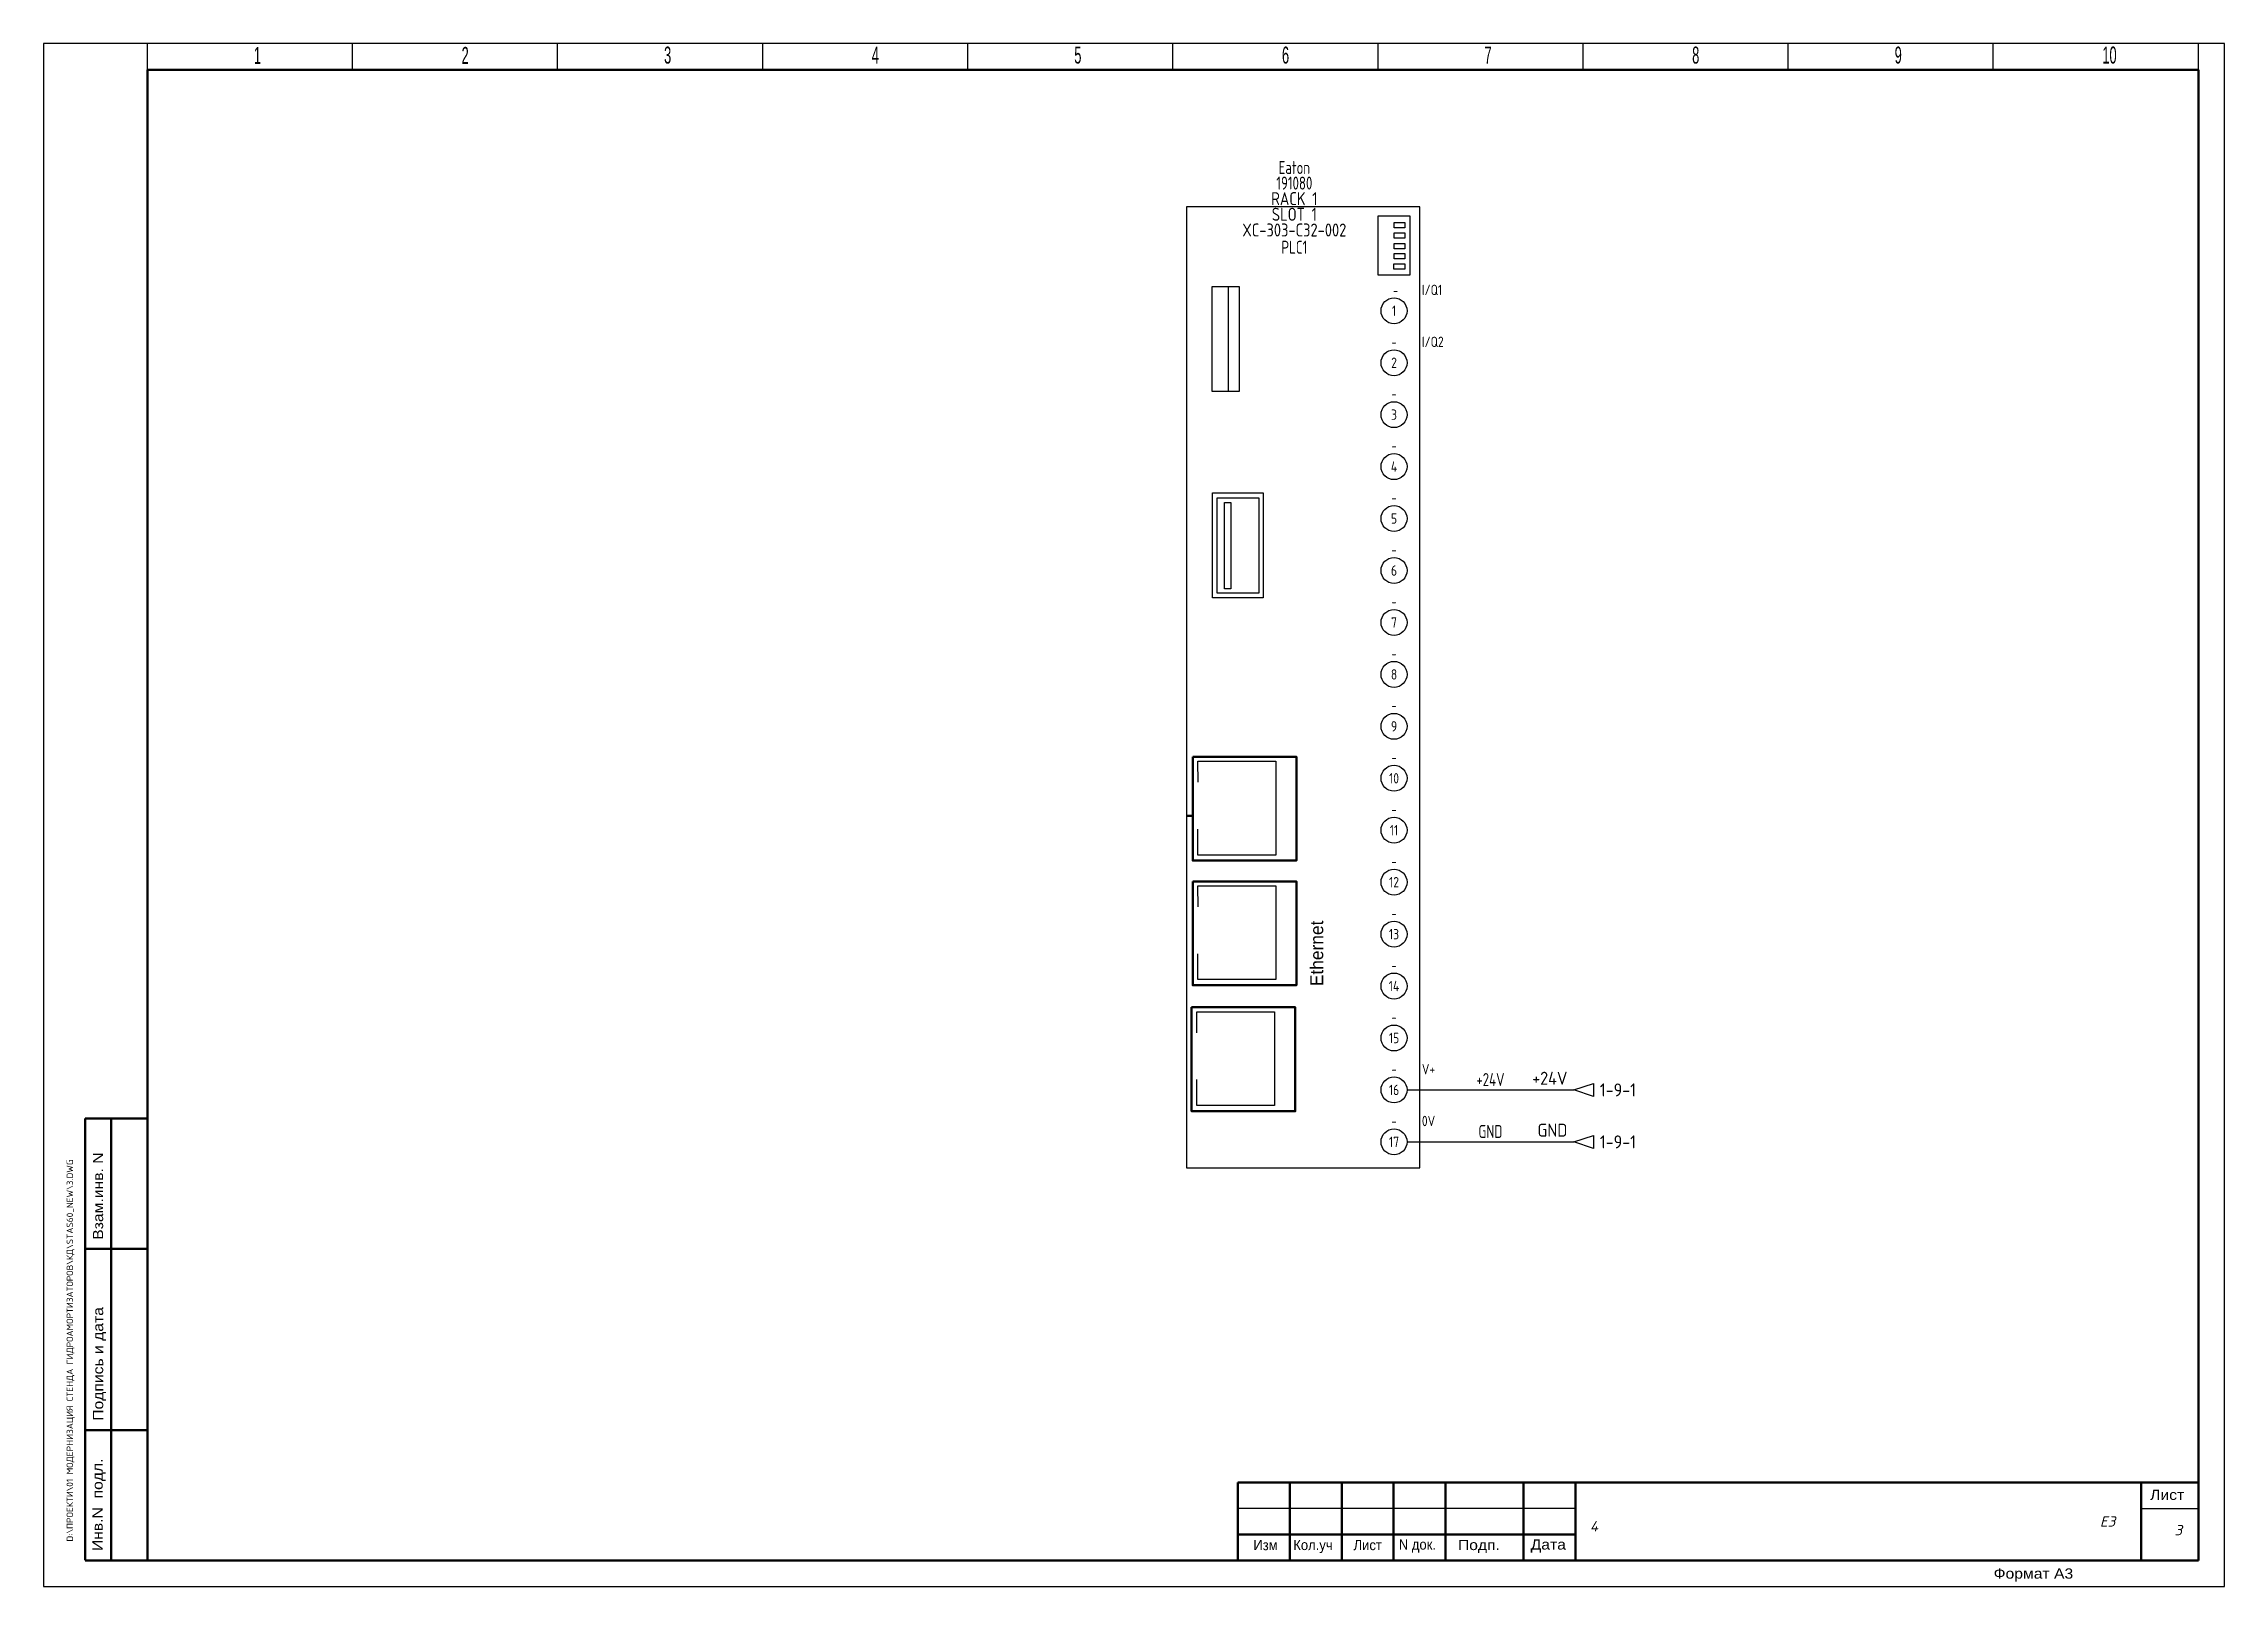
# Model space of a CAD drawing. Extents: x -20 to 400, y -5 to 292.
import ezdxf
from ezdxf.enums import TextEntityAlignment as Align

# ---------------------------------------------------------------- set-up
doc = ezdxf.new("R2010")
doc.units = 0
doc.linetypes.add('Caddy_Solid', pattern=[0])
for name, color, linetype in [('100', 7, 'Continuous'), ('DESC', 1, 'Continuous'), ('RED_2.5mm^2', 7, 'Continuous'), ('SYMS', 7, 'Continuous'), ('TAGS', 7, 'Continuous'), ('TERMS', 7, 'Continuous'), ('TITLE', 7, 'Continuous'), ('WIRENO', 70, 'Continuous'), ('WIREREF_DEST', 5, 'Continuous'), ('XREF', 7, 'Continuous')]:
    doc.layers.add(name, color=color, linetype=linetype)
doc.styles.add('Caddy_Vectorfont1n', font='arial.ttf', dxfattribs={"width": 1.1})
doc.styles.add('Caddy_Vectorfont1p', font='arial.ttf', dxfattribs={"width": 0.9})
doc.styles.add('ITALIC', font='ITALIC')
doc.styles.add('SIMPLEX', font='simplex')
doc.styles.add('WD_IEC', font='ISOCP2.shx', dxfattribs={"width": 0.9, "height": 4})

# ---------------------------------------------------------------- blocks, each defined once
blk = doc.blocks.new('wd_tb')
at = {"layer": 'TITLE', "color": 1, "style": 'ITALIC'}
for tag, p in [('DWG#', (377.5, 6.5)), ('TITLE#1', (133.27, -3.8)), ('TITLE#2', (163.84, -3.8)), ('TITLE#3', (197.71, -3.8))]:
    blk.add_attdef(tag, text='', height=2, dxfattribs=at).set_placement(p, align=Align.CENTER)
at = {"layer": 'TITLE', "color": 1, "style": 'SIMPLEX'}
blk.add_attdef('CAD#', (-14.33, 3.62), '', height=1.25, rotation=90, dxfattribs=at)
at = {"layer": 'TITLE', "color": 1}
for tag, p, height, style in [('JOB#', (277.8, 5.56), 2, 'ITALIC'), ('ENGINEER', (9.37, -2.98), 1.25, 'ITALIC'), ('CHKDBY', (40.35, -2.98), 1.25, 'ITALIC'), ('DRAWNBY', (70.5, -3.39), 1.25, 'ITALIC'), ('DATE', (98.17, -3.8), 1.25, 'SIMPLEX'), ('SHTS', (385.36, -3.42), 2, 'ITALIC')]:
    blk.add_attdef(tag, p, '', height=height, dxfattribs=dict(at, style=style))
at = {"layer": 'TITLE', "color": 1, "style": 'ITALIC'}
blk.add_attdef('SH#', text='', height=2, dxfattribs=at).set_placement((391.86, 4.83), align=Align.RIGHT)
at = {"layer": 'TITLE', "color": 7, "flags": 9}
blk.add_attdef('WD_TB', (-0.02, 0.56), '', height=1.57, dxfattribs=at)
at = {"layer": 'TITLE', "color": 1, "style": 'ITALIC', "flags": 3}
blk.add_attdef('TITLE#4', text='', height=2, dxfattribs=at).set_placement((230.75, -4.22), align=Align.CENTER)
blk = doc.blocks.new('PLC_XC302')
at = {"lineweight": 30, "transparency": 33554687}
for p, q in [((8.04, -15.33), (8.04, -35.53)), ((2.25, -110.77), (2.24, -106.73)), ((2.24, -106.73), (17.24, -106.73)), ((17.24, -106.73), (17.23, -124.78)), ((2.23, -124.78), (2.23, -119.78)), ((17.23, -124.78), (2.23, -124.78)), ((2.25, -134.76), (2.24, -130.72)), ((2.24, -130.72), (17.24, -130.72)), ((17.24, -130.72), (17.23, -148.77)), ((2.23, -148.77), (2.23, -143.77)), ((17.23, -148.77), (2.23, -148.77)), ((2.01, -158.99), (2, -154.96)), ((2, -154.96), (17, -154.96)), ((17, -154.96), (16.99, -173)), ((1.99, -173), (1.99, -168)), ((16.99, -173), (1.99, -173))]:
    blk.add_line(p, q, dxfattribs=at)
for points in [[(36.97, -1.71), (43.05, -1.71), (43.05, -13.15), (36.97, -13.15)], [(4.98, -15.33), (10.15, -15.33), (10.15, -35.53), (4.98, -35.53)], [(5.07, -55.02), (14.8, -55.02), (14.8, -75.24), (5.07, -75.24)], [(5.92, -56.02), (13.96, -56.02), (13.96, -74.39), (5.92, -74.39)], [(8.58, -73.56), (7.32, -73.56), (7.32, -56.88), (8.58, -56.88)]]:
    blk.add_lwpolyline(points, close=True, dxfattribs=at)
at = {"transparency": 33554687}
for points in [[(40.01, -3.02), (42.07, -3.02), (42.07, -4.05), (40.01, -4.05)], [(40.01, -5), (42.07, -5), (42.07, -6.03), (40.01, -6.03)], [(40.01, -7.02), (42.07, -7.02), (42.07, -8.05), (40.01, -8.05)], [(39.99, -10.96), (42.05, -10.96), (42.05, -11.99), (39.99, -11.99)], [(40.01, -8.98), (42.07, -8.98), (42.07, -10.01), (40.01, -10.01)]]:
    blk.add_lwpolyline(points, close=True, dxfattribs=at)
at = {"lineweight": 50, "transparency": 33554687}
for points in [[(1.24, -105.86), (21.21, -105.86), (21.21, -125.86), (1.24, -125.86)], [(1.24, -129.85), (21.21, -129.85), (21.21, -149.85), (1.24, -149.85)], [(1, -154.08), (20.97, -154.08), (20.97, -174.09), (1, -174.09)]]:
    blk.add_lwpolyline(points, close=True, dxfattribs=at)
at = {"layer": 'SYMS', "lineweight": 30, "transparency": 33554687}
for p, q in [((45, 0), (0, 0)), ((0, 0), (0, -185)), ((45, -185), (45, 0)), ((0, -185), (45, -185))]:
    blk.add_line(p, q, dxfattribs=at)
at = {"layer": 'SYMS', "transparency": 33554687}
for centre in [(40, -20), (40, -30), (40, -40), (40, -50), (40, -60), (40, -70), (40, -80), (40, -90), (40, -100), (40, -110), (40, -120), (40, -130), (40, -140), (40, -150), (40, -160), (40, -170), (40, -180)]:
    blk.add_circle(centre, 2.5, dxfattribs=at)
at = {"layer": 'SYMS', "transparency": 33554687, "style": 'WD_IEC'}
for tag, height, width, p in [('INST', 2.5, 0.8, (20.79, 12.33)), ('MFG', 2.5, 0.8, (20.79, 6.33)), ('LOC', 2.5, 0.8, (20.79, 9.33)), ('CAT', 2.5, 0.8, (20.79, 3.33)), ('LINE1', 2.5, 0.9, (20.79, 0.33)), ('LINE2', 2.5, 0.9, (20.79, -2.67)), ('DESC', 2.5, 0.9, (20.79, -5.7)), ('TAG', 2.5, 0.8, (20.79, -9.03)), ('TAGA01', 2, 0.8, (40.29, -17.06)), ('TAGA02', 2, 0.8, (40, -27)), ('TAGA03', 2, 0.8, (40, -37)), ('TAGA04', 2, 0.8, (40, -47)), ('TAGA05', 2, 0.8, (40, -57)), ('TAGA06', 2, 0.8, (40, -67)), ('TAGA07', 2, 0.8, (40, -77)), ('TAGA08', 2, 0.8, (40, -87)), ('TAGA09', 2, 0.8, (40, -97)), ('TAGA10', 2, 0.8, (40, -107)), ('TAGA11', 2, 0.8, (40, -117)), ('TAGA12', 2, 0.8, (40, -127)), ('TAGA13', 2, 0.8, (40, -137)), ('TAGA14', 2, 0.8, (40, -147)), ('TAGA15', 2, 0.8, (40, -157)), ('TAGA16', 2, 0.8, (40, -167)), ('TAGA17', 2, 0.8, (40, -177))]:
    blk.add_attdef(tag, text='', height=height, dxfattribs=dict(at, width=width)).set_placement(p, align=Align.CENTER)
at = {"layer": 'SYMS', "linetype": 'Continuous', "transparency": 33554687, "style": 'WD_IEC', "width": 0.9, "flags": 9}
blk.add_attdef('ASSYCODE', text='', height=0.32, dxfattribs=at).set_placement((24.47, 2.97), align=Align.CENTER)
at = {"layer": 'SYMS', "transparency": 33554687, "style": 'WD_IEC', "width": 0.9}
for tag, p in [('TERMDESC01', (45.36, -14.98)), ('TERMDESC02', (45.36, -24.98)), ('TERMDESC03', (45.36, -34.98)), ('TERMDESC04', (45.36, -44.98)), ('TERMDESC05', (45.36, -54.98)), ('TERMDESC06', (45.36, -64.98)), ('TERMDESC07', (45.36, -74.98)), ('TERMDESC08', (45.36, -84.98)), ('TERMDESC09', (45.36, -94.98)), ('TERMDESC10', (45.36, -104.98)), ('TERMDESC11', (45.36, -114.98)), ('TERMDESC12', (45.36, -124.98)), ('TERMDESC13', (45.36, -134.98)), ('TERMDESC14', (45.36, -144.98)), ('TERMDESC15', (45.36, -154.98)), ('TERMDESC16', (45.36, -164.98)), ('TERMDESC17', (45.36, -174.98))]:
    blk.add_attdef(tag, text='', height=2, dxfattribs=at).set_placement(p, align=Align.TOP_LEFT)
for tag, p in [('DESCA01', (33.88, -19.36)), ('DESCB01', (33.88, -22.49)), ('DESCC01', (33.88, -25.61)), ('DESCA02', (33.88, -29.36)), ('DESCD01', (33.88, -28.74)), ('DESCE01', (33.88, -31.86)), ('DESCB02', (33.88, -32.49)), ('DESCC02', (33.88, -35.61)), ('DESCA03', (33.88, -39.36)), ('DESCD02', (33.88, -38.74)), ('DESCB03', (33.88, -42.49)), ('DESCE02', (33.88, -41.86)), ('DESCC03', (33.88, -45.61)), ('DESCA04', (33.88, -49.36)), ('DESCB04', (33.88, -52.49)), ('DESCD03', (33.88, -48.74)), ('DESCE03', (33.88, -51.86)), ('DESCC04', (33.88, -55.61)), ('DESCA05', (33.88, -59.36)), ('DESCD04', (33.88, -58.74)), ('DESCB05', (33.88, -62.49)), ('DESCE04', (33.88, -61.86)), ('DESCA06', (33.88, -69.36)), ('DESCD05', (33.88, -68.74)), ('DESCC05', (33.88, -65.61)), ('DESCB06', (33.88, -72.49)), ('DESCE05', (33.88, -71.86)), ('DESCC06', (33.88, -75.61)), ('DESCA07', (33.88, -79.36)), ('DESCD06', (33.88, -78.74)), ('DESCE06', (33.88, -81.86)), ('DESCB07', (33.88, -82.49)), ('DESCC07', (33.88, -85.61)), ('DESCA08', (33.88, -89.36)), ('DESCD07', (33.88, -88.74)), ('DESCB08', (33.88, -92.49)), ('DESCE07', (33.88, -91.86)), ('DESCD08', (33.88, -98.74)), ('DESCC08', (33.88, -95.61)), ('DESCA09', (33.88, -99.36)), ('DESCB09', (33.88, -102.49)), ('DESCE08', (33.88, -101.86)), ('DESCC09', (33.88, -105.61)), ('DESCD09', (33.88, -108.74)), ('DESCA10', (33.88, -109.36)), ('DESCE09', (33.88, -111.86)), ('DESCB10', (33.88, -112.49)), ('DESCC10', (33.88, -115.61)), ('DESCD10', (33.88, -118.74)), ('DESCA11', (33.88, -119.36)), ('DESCE10', (33.88, -121.86)), ('DESCB11', (33.88, -122.49)), ('DESCC11', (33.88, -125.61)), ('DESCA12', (33.88, -129.36)), ('DESCB12', (33.88, -132.49)), ('DESCD11', (33.88, -128.74)), ('DESCE11', (33.88, -131.86)), ('DESCC12', (33.88, -135.61)), ('DESCA13', (33.88, -139.36)), ('DESCD12', (33.88, -138.74)), ('DESCB13', (33.88, -142.49)), ('DESCE12', (33.88, -141.86)), ('DESCA14', (33.88, -149.36)), ('DESCD13', (33.88, -148.74)), ('DESCC13', (33.88, -145.61)), ('DESCB14', (33.88, -152.49)), ('DESCE13', (33.88, -151.86)), ('DESCC14', (33.88, -155.61)), ('DESCA15', (33.88, -159.36)), ('DESCD14', (33.88, -158.74)), ('DESCE14', (33.88, -161.86)), ('DESCB15', (33.88, -162.49)), ('DESCC15', (33.88, -165.61)), ('DESCA16', (33.88, -169.36)), ('DESCD15', (33.88, -168.74)), ('DESCB16', (33.88, -172.49)), ('DESCE15', (33.88, -171.86)), ('DESCD16', (33.88, -178.74)), ('DESCC16', (33.88, -175.61)), ('DESCA17', (33.88, -179.36)), ('DESCB17', (33.88, -182.49)), ('DESCE16', (33.88, -181.86)), ('DESCC17', (33.88, -185.61)), ('DESCD17', (33.88, -188.74)), ('DESCE17', (33.88, -191.86))]:
    blk.add_attdef(tag, text='', height=2.5, dxfattribs=at).set_placement(p, align=Align.RIGHT)
for tag, p in [('TERM01', (40, -20)), ('TERM02', (40, -30)), ('TERM03', (40, -40)), ('TERM04', (40, -50)), ('TERM05', (40, -60)), ('TERM06', (40, -70)), ('TERM07', (40, -80)), ('TERM08', (40, -90)), ('TERM09', (40, -100)), ('TERM10', (40, -110)), ('TERM11', (40, -120)), ('TERM12', (40, -130)), ('TERM13', (40, -140)), ('TERM14', (40, -150)), ('TERM15', (40, -160)), ('TERM16', (40, -170)), ('TERM17', (40, -180))]:
    blk.add_attdef(tag, text='', height=2, dxfattribs=at).set_placement(p, align=Align.MIDDLE_CENTER)
at = {"layer": 'SYMS', "transparency": 33554687, "style": 'WD_IEC', "width": 0.9, "flags": 1}
for tag, p in [('X1TERM01', (42.5, -20)), ('X1TERM02', (42.5, -30)), ('X1TERM03', (42.5, -40)), ('X1TERM04', (42.5, -50)), ('X1TERM05', (42.5, -60)), ('X1TERM06', (42.5, -70)), ('X1TERM07', (42.5, -80)), ('X1TERM08', (42.5, -90)), ('X1TERM09', (42.5, -100)), ('X1TERM10', (42.5, -110)), ('X1TERM11', (42.5, -120)), ('X1TERM12', (42.5, -130)), ('X1TERM13', (42.5, -140)), ('X1TERM14', (42.5, -150)), ('X1TERM15', (42.5, -160)), ('X1TERM16', (42.5, -170)), ('X1TERM17', (42.5, -180))]:
    blk.add_attdef(tag, p, '', height=0.32, dxfattribs=at)
blk = doc.blocks.new('HA1D1')
blk.add_lwpolyline([(0, 0), (3.75, 1.25), (3.75, -1.25)], close=True)
at = {"style": 'WD_IEC'}
for tag, height, flags, p in [('WIRENO', 2.5, 8, (-1.25, 1)), ('SIGCODE', 1, 1, (5, 1.8))]:
    blk.add_attdef(tag, text='', height=height, dxfattribs=dict(at, flags=flags)).set_placement(p, align=Align.RIGHT)
at = {"style": 'WD_IEC', "flags": 1}
blk.add_attdef('X4TERM01', (0, 0), '', height=0.32, dxfattribs=at)
at = {"style": 'WD_IEC'}
blk.add_attdef('XREF', text='', height=2.5, dxfattribs=at).set_placement((5, 0), align=Align.MIDDLE_LEFT)
blk.add_attdef('DESC1', text='', height=2.5, dxfattribs=at).set_placement((-1.25, -1), align=Align.TOP_RIGHT)
blk = doc.blocks.new('WD_WNH')
at = {"linetype": 'Continuous', "style": 'WD_IEC', "width": 0.8}
blk.add_attdef('WIRENO', text='', height=2.5, dxfattribs=at).set_placement((0, 0.75), align=Align.CENTER)
at = {"style": 'WD_IEC', "flags": 1}
for tag, p in [('W08USER', (0, 0.375)), ('W04USER', (0, 0.875)), ('W05USER', (0, 0.75)), ('W09USER', (0, 0.25)), ('W03USER', (0, 1)), ('W06USER', (0, 0.625)), ('W07USER', (0, 0.5)), ('W02USER', (0, 1.125)), ('W01USER', (0, 1.25)), ('W10USER', (0, 0.125))]:
    blk.add_attdef(tag, text='', height=0.08, dxfattribs=at).set_placement(p, align=Align.CENTER)

msp = doc.modelspace()

# ---------------------------------------------------------------- linework, layer by layer
at = {"linetype": 'Caddy_Solid', "lineweight": 25}
for p, q in [((0, 287), (0, 292)), ((39.5, 287), (39.5, 292)), ((79, 287), (79, 292)), ((118.5, 287), (118.5, 292)), ((158, 287), (158, 292)), ((197.5, 287), (197.5, 292)), ((237, 287), (237, 292)), ((276.5, 287), (276.5, 292)), ((316, 287), (316, 292)), ((355.5, 287), (355.5, 292)), ((395, 287), (395, 292))]:
    msp.add_line(p, q, dxfattribs=at)
at = {"layer": '100', "linetype": 'Caddy_Solid', "lineweight": 50}
for p, q in [((0, 286.94), (395, 286.94)), ((0, 286.94), (0, 0)), ((395, 286.94), (395, 0)), ((-12, 0.06), (-12, 85.06)), ((-12, 85.06), (0, 85.06)), ((-7, 85.06), (-7, 0.06)), ((-12, 60), (0, 60)), ((-12, 25.06), (0, 25.06)), ((210, 15), (395, 15)), ((210, 0), (210, 15)), ((220, 0), (220, 15)), ((230, 0), (230, 15)), ((240, 0), (240, 15)), ((250, 0), (250, 15)), ((265, 0), (265, 15)), ((275, 0), (275, 15)), ((384, 0), (384, 15)), ((210, 5), (275, 5)), ((395, 0), (-12, 0))]:
    msp.add_line(p, q, dxfattribs=at)
at = {"layer": '100', "linetype": 'Caddy_Solid', "lineweight": 25}
for p, q in [((275, 10), (210, 10)), ((384, 10), (395, 10))]:
    msp.add_line(p, q, dxfattribs=at)
at = {"layer": 'RED_2.5mm^2'}
for p, q in [((242.58, 90.57), (274.72, 90.57)), ((242.58, 80.57), (274.72, 80.57))]:
    msp.add_line(p, q, dxfattribs=at)
at = {"layer": 'SYMS', "lineweight": 25}
msp.add_line((200.08, 143.31), (200.08, 143.31), dxfattribs=at)
at = {"layer": 'SYMS', "lineweight": 50}
msp.add_line((200.08, 143.31), (201.32, 143.31), dxfattribs=at)
at = {"layer": 'SYMS'}
msp.add_lwpolyline([(-20, -5), (400, -5), (400, 292), (-20, 292)], close=True, dxfattribs=at)

# ---------------------------------------------------------------- block references
ref = msp.add_blockref('PLC_XC302', (200.08, 260.57), dxfattribs=at)
ref.add_attrib('TERM01', '1', dxfattribs={"layer": 'TERMS', "transparency": 33554687, "height": 2, "style": 'WD_IEC', "width": 0.9}).set_placement((240.08, 240.57), align=Align.MIDDLE_CENTER)
ref.add_attrib('TAGA01', '-', dxfattribs={"layer": 'TAGS', "transparency": 33554687, "height": 2, "style": 'WD_IEC', "width": 0.8}).set_placement((240.37, 243.51), align=Align.CENTER)
ref.add_attrib('MFG', 'Eaton', dxfattribs={"transparency": 33554687, "height": 2.5, "style": 'WD_IEC', "width": 0.8}).set_placement((220.88, 266.9), align=Align.CENTER)
ref.add_attrib('LINE2', 'SLOT 1', dxfattribs={"transparency": 33554687, "height": 2.5, "style": 'WD_IEC', "width": 0.9}).set_placement((220.88, 257.9), align=Align.CENTER)
ref.add_attrib('DESC', 'XC-303-C32-002', dxfattribs={"layer": 'DESC', "transparency": 33554687, "height": 2.5, "style": 'WD_IEC', "width": 0.9}).set_placement((220.88, 254.87), align=Align.CENTER)
ref.add_attrib('LINE1', 'RACK 1', dxfattribs={"transparency": 33554687, "height": 2.5, "style": 'WD_IEC', "width": 0.9}).set_placement((220.88, 260.9), align=Align.CENTER)
ref.add_attrib('TAG', 'PLC1', dxfattribs={"layer": 'TAGS', "transparency": 33554687, "height": 2.5, "style": 'WD_IEC', "width": 0.8}).set_placement((220.88, 251.55), align=Align.CENTER)
ref.add_attrib('CAT', '191080', dxfattribs={"transparency": 33554687, "height": 2.5, "style": 'WD_IEC', "width": 0.8}).set_placement((220.88, 263.9), align=Align.CENTER)
ref.add_attrib('TERMDESC01', 'I/Q1', dxfattribs={"layer": 'TERMS', "transparency": 33554687, "height": 2, "style": 'WD_IEC', "width": 0.9}).set_placement((245.44, 245.59), align=Align.TOP_LEFT)
ref.add_attrib('TERM02', '2', dxfattribs={"layer": 'TERMS', "transparency": 33554687, "height": 2, "style": 'WD_IEC', "width": 0.9}).set_placement((240.08, 230.57), align=Align.MIDDLE_CENTER)
ref.add_attrib('TAGA02', '-', dxfattribs={"layer": 'TAGS', "transparency": 33554687, "height": 2, "style": 'WD_IEC', "width": 0.8}).set_placement((240.08, 233.57), align=Align.CENTER)
ref.add_attrib('TERMDESC02', 'I/Q2', dxfattribs={"layer": 'TERMS', "transparency": 33554687, "height": 2, "style": 'WD_IEC', "width": 0.9}).set_placement((245.44, 235.59), align=Align.TOP_LEFT)
ref.add_attrib('TERM03', '3', dxfattribs={"layer": 'TERMS', "transparency": 33554687, "height": 2, "style": 'WD_IEC', "width": 0.9}).set_placement((240.08, 220.57), align=Align.MIDDLE_CENTER)
ref.add_attrib('TAGA03', '-', dxfattribs={"layer": 'TAGS', "transparency": 33554687, "height": 2, "style": 'WD_IEC', "width": 0.8}).set_placement((240.08, 223.57), align=Align.CENTER)
ref.add_attrib('TERM04', '4', dxfattribs={"layer": 'TERMS', "transparency": 33554687, "height": 2, "style": 'WD_IEC', "width": 0.9}).set_placement((240.08, 210.57), align=Align.MIDDLE_CENTER)
ref.add_attrib('TAGA04', '-', dxfattribs={"layer": 'TAGS', "transparency": 33554687, "height": 2, "style": 'WD_IEC', "width": 0.8}).set_placement((240.08, 213.57), align=Align.CENTER)
ref.add_attrib('TERM05', '5', dxfattribs={"layer": 'TERMS', "transparency": 33554687, "height": 2, "style": 'WD_IEC', "width": 0.9}).set_placement((240.08, 200.57), align=Align.MIDDLE_CENTER)
ref.add_attrib('TAGA05', '-', dxfattribs={"layer": 'TAGS', "transparency": 33554687, "height": 2, "style": 'WD_IEC', "width": 0.8}).set_placement((240.08, 203.57), align=Align.CENTER)
ref.add_attrib('TERM06', '6', dxfattribs={"layer": 'TERMS', "transparency": 33554687, "height": 2, "style": 'WD_IEC', "width": 0.9}).set_placement((240.08, 190.57), align=Align.MIDDLE_CENTER)
ref.add_attrib('TAGA06', '-', dxfattribs={"layer": 'TAGS', "transparency": 33554687, "height": 2, "style": 'WD_IEC', "width": 0.8}).set_placement((240.08, 193.57), align=Align.CENTER)
ref.add_attrib('TERM07', '7', dxfattribs={"layer": 'TERMS', "transparency": 33554687, "height": 2, "style": 'WD_IEC', "width": 0.9}).set_placement((240.08, 180.57), align=Align.MIDDLE_CENTER)
ref.add_attrib('TAGA07', '-', dxfattribs={"layer": 'TAGS', "transparency": 33554687, "height": 2, "style": 'WD_IEC', "width": 0.8}).set_placement((240.08, 183.57), align=Align.CENTER)
ref.add_attrib('TERM08', '8', dxfattribs={"layer": 'TERMS', "transparency": 33554687, "height": 2, "style": 'WD_IEC', "width": 0.9}).set_placement((240.08, 170.57), align=Align.MIDDLE_CENTER)
ref.add_attrib('TAGA08', '-', dxfattribs={"layer": 'TAGS', "transparency": 33554687, "height": 2, "style": 'WD_IEC', "width": 0.8}).set_placement((240.08, 173.57), align=Align.CENTER)
ref.add_attrib('TERM09', '9', dxfattribs={"layer": 'TERMS', "transparency": 33554687, "height": 2, "style": 'WD_IEC', "width": 0.9}).set_placement((240.08, 160.57), align=Align.MIDDLE_CENTER)
ref.add_attrib('TAGA09', '-', dxfattribs={"layer": 'TAGS', "transparency": 33554687, "height": 2, "style": 'WD_IEC', "width": 0.8}).set_placement((240.08, 163.57), align=Align.CENTER)
ref.add_attrib('TERM10', '10', dxfattribs={"layer": 'TERMS', "transparency": 33554687, "height": 2, "style": 'WD_IEC', "width": 0.9}).set_placement((240.08, 150.57), align=Align.MIDDLE_CENTER)
ref.add_attrib('TAGA10', '-', dxfattribs={"layer": 'TAGS', "transparency": 33554687, "height": 2, "style": 'WD_IEC', "width": 0.8}).set_placement((240.08, 153.57), align=Align.CENTER)
ref.add_attrib('TERM11', '11', dxfattribs={"layer": 'TERMS', "transparency": 33554687, "height": 2, "style": 'WD_IEC', "width": 0.9}).set_placement((240.08, 140.57), align=Align.MIDDLE_CENTER)
ref.add_attrib('TAGA11', '-', dxfattribs={"layer": 'TAGS', "transparency": 33554687, "height": 2, "style": 'WD_IEC', "width": 0.8}).set_placement((240.08, 143.57), align=Align.CENTER)
ref.add_attrib('TERM12', '12', dxfattribs={"layer": 'TERMS', "transparency": 33554687, "height": 2, "style": 'WD_IEC', "width": 0.9}).set_placement((240.08, 130.57), align=Align.MIDDLE_CENTER)
ref.add_attrib('TAGA12', '-', dxfattribs={"layer": 'TAGS', "transparency": 33554687, "height": 2, "style": 'WD_IEC', "width": 0.8}).set_placement((240.08, 133.57), align=Align.CENTER)
ref.add_attrib('TERM13', '13', dxfattribs={"layer": 'TERMS', "transparency": 33554687, "height": 2, "style": 'WD_IEC', "width": 0.9}).set_placement((240.08, 120.57), align=Align.MIDDLE_CENTER)
ref.add_attrib('TAGA13', '-', dxfattribs={"layer": 'TAGS', "transparency": 33554687, "height": 2, "style": 'WD_IEC', "width": 0.8}).set_placement((240.08, 123.57), align=Align.CENTER)
ref.add_attrib('TERM14', '14', dxfattribs={"layer": 'TERMS', "transparency": 33554687, "height": 2, "style": 'WD_IEC', "width": 0.9}).set_placement((240.08, 110.57), align=Align.MIDDLE_CENTER)
ref.add_attrib('TAGA14', '-', dxfattribs={"layer": 'TAGS', "transparency": 33554687, "height": 2, "style": 'WD_IEC', "width": 0.8}).set_placement((240.08, 113.57), align=Align.CENTER)
ref.add_attrib('TERM15', '15', dxfattribs={"layer": 'TERMS', "transparency": 33554687, "height": 2, "style": 'WD_IEC', "width": 0.9}).set_placement((240.08, 100.57), align=Align.MIDDLE_CENTER)
ref.add_attrib('TAGA15', '-', dxfattribs={"layer": 'TAGS', "transparency": 33554687, "height": 2, "style": 'WD_IEC', "width": 0.8}).set_placement((240.08, 103.57), align=Align.CENTER)
ref.add_attrib('TERM16', '16', dxfattribs={"layer": 'TERMS', "transparency": 33554687, "height": 2, "style": 'WD_IEC', "width": 0.9}).set_placement((240.08, 90.57), align=Align.MIDDLE_CENTER)
ref.add_attrib('TAGA16', '-', dxfattribs={"layer": 'TAGS', "transparency": 33554687, "height": 2, "style": 'WD_IEC', "width": 0.8}).set_placement((240.08, 93.57), align=Align.CENTER)
ref.add_attrib('TERMDESC16', 'V+', dxfattribs={"layer": 'TERMS', "transparency": 33554687, "height": 2, "style": 'WD_IEC', "width": 0.9}).set_placement((245.44, 95.59), align=Align.TOP_LEFT)
ref.add_attrib('TERM17', '17', dxfattribs={"layer": 'TERMS', "transparency": 33554687, "height": 2, "style": 'WD_IEC', "width": 0.9}).set_placement((240.08, 80.57), align=Align.MIDDLE_CENTER)
ref.add_attrib('TAGA17', '-', dxfattribs={"layer": 'TAGS', "transparency": 33554687, "height": 2, "style": 'WD_IEC', "width": 0.8}).set_placement((240.08, 83.57), align=Align.CENTER)
ref.add_attrib('TERMDESC17', '0V', dxfattribs={"layer": 'TERMS', "transparency": 33554687, "height": 2, "style": 'WD_IEC', "width": 0.9}).set_placement((245.44, 85.59), align=Align.TOP_LEFT)
ref = msp.add_blockref('HA1D1', (274.72, 90.57), dxfattribs=at)
ref.add_attrib('XREF', '1-9-1', dxfattribs={"layer": 'XREF', "height": 2.5, "style": 'WD_IEC'}).set_placement((279.72, 90.57), align=Align.MIDDLE_LEFT)
ref.add_attrib('WIRENO', '+24V', dxfattribs={"layer": 'WIREREF_DEST', "height": 2.5, "style": 'WD_IEC', "flags": 8}).set_placement((273.47, 91.57), align=Align.RIGHT)
ref = msp.add_blockref('HA1D1', (274.72, 80.57), dxfattribs=at)
ref.add_attrib('XREF', '1-9-1', dxfattribs={"layer": 'XREF', "height": 2.5, "style": 'WD_IEC'}).set_placement((279.72, 80.57), align=Align.MIDDLE_LEFT)
ref.add_attrib('WIRENO', 'GND', dxfattribs={"layer": 'WIREREF_DEST', "height": 2.5, "style": 'WD_IEC', "flags": 8}).set_placement((273.47, 81.57), align=Align.RIGHT)
ref = msp.add_blockref('wd_tb', (0, 0), dxfattribs=at)
ref.add_attrib('CAD#', 'D:\\ПРОЕКТИ\\01 МОДЕРНИЗАЦИЯ СТЕНДА ГИДРОАМОРТИЗАТОРОВ\\КД\\STAS60_NEW\\3.DWG', (-14.33, 3.62), dxfattribs={"layer": 'TITLE', "color": 1, "height": 1.25, "rotation": 90, "style": 'SIMPLEX'})
ref.add_attrib('JOB#', '4', (277.8, 5.56), dxfattribs={"layer": 'TITLE', "color": 1, "height": 2, "style": 'ITALIC'})
ref.add_attrib('DWG#', 'Е3', dxfattribs={"layer": 'TITLE', "color": 1, "height": 2, "style": 'ITALIC'}).set_placement((377.5, 6.5), align=Align.CENTER)
ref.add_attrib('SH#', '3', dxfattribs={"layer": 'TITLE', "color": 1, "height": 2, "style": 'ITALIC'}).set_placement((391.86, 4.83), align=Align.RIGHT)
at = {"layer": 'WIRENO'}
ref = msp.add_blockref('WD_WNH', (258.65, 90.57), dxfattribs=at)
ref.add_attrib('WIRENO', '+24V', dxfattribs={"linetype": 'Continuous', "height": 2.5, "style": 'WD_IEC', "width": 0.8}).set_placement((258.65, 91.32), align=Align.CENTER)
ref = msp.add_blockref('WD_WNH', (258.65, 80.57), dxfattribs=at)
ref.add_attrib('WIRENO', 'GND', dxfattribs={"linetype": 'Continuous', "height": 2.5, "style": 'WD_IEC', "width": 0.8}).set_placement((258.65, 81.32), align=Align.CENTER)

# ---------------------------------------------------------------- texts
at = {"lineweight": 60, "style": 'Caddy_Vectorfont1p', "width": 0.54}
for s, height, p in [('1', 3.27, (20.5, 288.1)), ('2', 3.27, (60.5, 288.1)), ('3', 3.27, (99.5, 288.16)), ('4', 3.27, (139.5, 288.16)), ('5', 3.27, (178.5, 288.16)), ('6', 3.27, (218.5, 288.16)), ('7', 3.27, (257.5, 288.16)), ('8', 3.27, (297.5, 288.16)), ('9', 3.27, (336.5, 288.16)), ('10', 3.275, (376.5, 288.16))]:
    msp.add_text(s, height=height, dxfattribs=at).set_placement(p)
at = {"layer": '100', "lineweight": 25, "style": 'Caddy_Vectorfont1n', "width": 1.1}
for s, p in [('Взам.инв. N', (-8.54, 61.73)), ('Подпись и дата', (-8.53, 26.88)), ('Инв.N  подл.', (-8.63, 1.79))]:
    msp.add_text(s, height=1.965, rotation=90, dxfattribs=at).set_placement(p)
at = {"layer": '100', "lineweight": 25, "style": 'Caddy_Vectorfont1n'}
for s, width, p in [('Лист', 1.1, (385.7, 11.64)), ('Изм', 0.913, (212.99, 1.97)), ('Кол.уч', 0.913, (220.68, 1.99)), ('Лист', 0.913, (232.29, 1.97)), ('N док.', 0.913, (241, 2.08)), ('Подп.', 1.1, (252.39, 1.99)), ('Дата', 1.1, (266.4, 2.08)), ('Формат А3', 1.1, (355.56, -3.51))]:
    msp.add_text(s, height=1.965, dxfattribs=dict(at, width=width)).set_placement(p)
at = {"layer": 'SYMS', "lineweight": 50, "insert": (223.94, 110.54), "char_height": 2.5, "attachment_point": 1, "rotation": 90}
msp.add_mtext_dynamic_manual_height_columns('Ethernet', width=21.936, gutter_width=12.5, heights=[2.65], dxfattribs=at)

doc.saveas('drawing.dxf')
